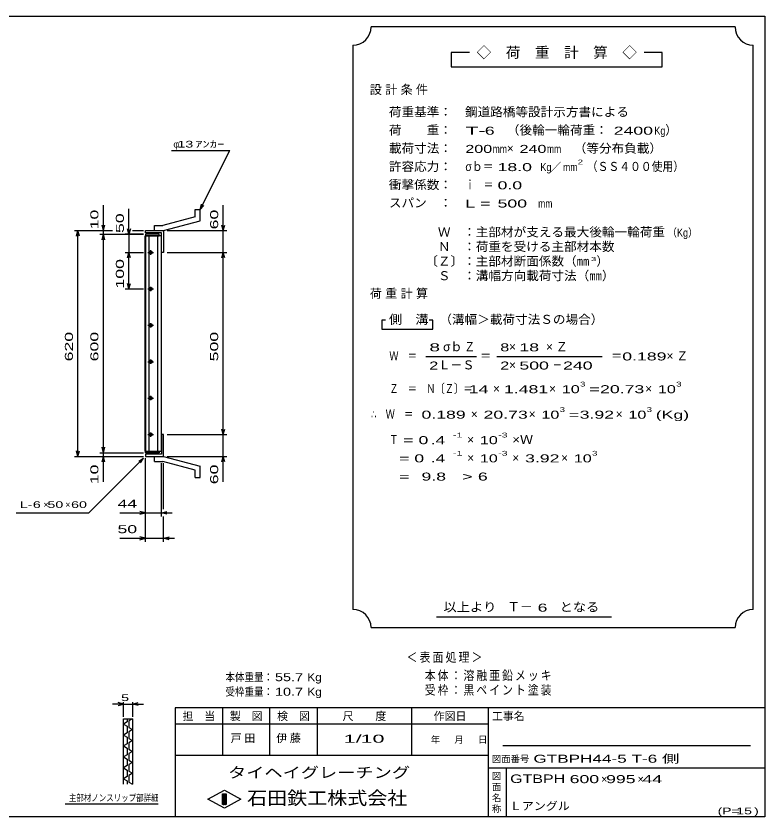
# Model space of a CAD drawing. Units: millimetres, scale not verified. Extents: x -1820 to 1736, y -1282 to 1048.
# Drawn here: x -321 to 1736, y -1152 to 1048 of the extents above; entities that cross this region are included whole.
import ezdxf
from ezdxf.enums import TextEntityAlignment as Align

# ---------------------------------------------------------------- set-up
doc = ezdxf.new("R2010")
doc.units = ezdxf.units.MM
doc.header["$LTSCALE"] = 10
for name, color, linetype, lineweight in [('0_2', 150, 'Continuous', 25), ('16', 3, 'Continuous', 25), ('19', 6, 'Continuous', 25), ('22', 4, 'Continuous', 25), ('24', 2, 'Continuous', 25), ('32', 4, 'Continuous', 25)]:
    doc.layers.add(name, color=color, linetype=linetype, lineweight=lineweight)
doc.styles.add('ベクトル', font='')
doc.styles.get('ベクトル').set_extended_font_data('ベクトル')

msp = doc.modelspace()

# ---------------------------------------------------------------- linework, layer by layer
at = {"layer": '0_2'}
for p, q in [((-1724, 1048.5), (1736, 1048.5)), ((1736, 1048.5), (1736, -1151.5)), ((1736, -851.5), (116, -851.5)), ((116, -851.5), (116, -1151.5)), ((246, -851.5), (246, -981.5)), ((376, -981.5), (376, -851.5)), ((506, -851.5), (506, -981.5)), ((766, -981.5), (766, -851.5)), ((976, -851.5), (976, -1151.5)), ((976, -896.5), (116, -896.5)), ((1696, -956.5), (1016, -956.5)), ((116, -981.5), (976, -981.5)), ((976, -1016.5), (1736, -1016.5)), ((1026, -1151.5), (1026, -1016.5)), ((206, -1102.5), (251, -1077.5)), ((251, -1077.5), (296, -1102.5)), ((246, -1087.5), (256, -1087.5)), ((246, -1117.5), (246, -1087.5)), ((246, -1087.5), (248, -1087.5)), ((248, -1087.5), (248, -1117.5)), ((250, -1117.5), (250, -1087.5)), ((250, -1087.5), (252, -1087.5)), ((252, -1087.5), (252, -1117.5)), ((254, -1117.5), (254, -1087.5)), ((254, -1087.5), (256, -1087.5)), ((256, -1087.5), (256, -1117.5)), ((256, -1087.5), (256, -1117.5)), ((251, -1127.5), (206, -1102.5)), ((256, -1117.5), (246, -1117.5)), ((248, -1117.5), (250, -1117.5)), ((296, -1102.5), (251, -1127.5)), ((252, -1117.5), (254, -1117.5)), ((1736, -1151.5), (-1724, -1151.5))]:
    msp.add_line(p, q, dxfattribs=at)
at = {"layer": '16'}
for p, q in [((33.3, -146.5), (33.3, 444.5)), ((33.3, 444.5), (34, 444.5)), ((72, 449), (34, 449)), ((34, 449), (34, 444.5)), ((34, 444.5), (72, 444.5)), ((34, 444.5), (34, -146.5)), ((78, 444.5), (34, 444.5)), ((43.5, 444.5), (43.5, -146.5)), ((68.5, -146.5), (68.5, 444.5)), ((72, 444.5), (72, 449)), ((78, -146.5), (78, 444.5)), ((40.5, 399), (56.5, 399)), ((50.5, 402), (46.5, 402)), ((46.5, 396), (50.5, 396)), ((48.5, 405), (48.5, 393)), ((40.5, 299), (56.5, 299)), ((50.5, 302), (46.5, 302)), ((46.5, 296), (50.5, 296)), ((48.5, 305), (48.5, 293)), ((40.5, 199), (56.5, 199)), ((50.5, 202), (46.5, 202)), ((48.5, 205), (48.5, 193)), ((46.5, 196), (50.5, 196)), ((40.5, 99), (56.5, 99)), ((50.5, 102), (46.5, 102)), ((46.5, 96), (50.5, 96)), ((48.5, 105), (48.5, 93)), ((50.5, 2), (46.5, 2)), ((48.5, 5), (48.5, -7)), ((40.5, -1), (56.5, -1)), ((46.5, -4), (50.5, -4)), ((40.5, -101), (56.5, -101)), ((50.5, -98), (46.5, -98)), ((46.5, -104), (50.5, -104)), ((48.5, -95), (48.5, -107)), ((34, -146.5), (33.3, -146.5)), ((34, -146.5), (72, -146.5)), ((34, -151), (34, -146.5)), ((34, -146.5), (78, -146.5)), ((72, -151), (34, -151)), ((72, -146.5), (72, -151))]:
    msp.add_line(p, q, dxfattribs=at)
for centre, radius, start, end in [((46.5, 399), 3, 90, 270), ((48.5, 399), 4, 46.6, 133.4), ((48.5, 399), 4, 226.6, 313.4), ((50.5, 399), 3, 270, 90), ((46.5, 299), 3, 90, 270), ((48.5, 299), 4, 46.6, 133.4), ((48.5, 299), 4, 226.6, 313.4), ((50.5, 299), 3, 270, 90), ((46.5, 199), 3, 90, 270), ((48.5, 199), 4, 46.6, 133.4), ((50.5, 199), 3, 270, 90), ((48.5, 199), 4, 226.6, 313.4), ((46.5, 99), 3, 90, 270), ((48.5, 99), 4, 46.6, 133.4), ((48.5, 99), 4, 226.6, 313.4), ((50.5, 99), 3, 270, 90), ((46.5, -1), 3, 90, 270), ((48.5, -1), 4, 46.6, 133.4), ((50.5, -1), 3, 270, 90), ((48.5, -1), 4, 226.6, 313.4), ((46.5, -101), 3, 90, 270), ((48.5, -101), 4, 46.6, 133.4), ((48.5, -101), 4, 226.6, 313.4), ((50.5, -101), 3, 270, 90)]:
    msp.add_arc(centre, radius, start, end, dxfattribs=at)
at = {"layer": '19'}
for p, q in [((171, 517), (185, 517)), ((171, 497), (171, 517)), ((185, 486), (185, 517)), ((171, 497), (82, 473)), ((84, 459), (185, 486)), ((59, 473), (82, 473)), ((59, 459), (59, 473)), ((34, 453), (34, 459)), ((34, 459), (83, 459)), ((78, 453), (34, 453)), ((59, 459), (84, 459)), ((78, 399), (78, 453)), ((83, 459), (84, 458)), ((84, 458), (84, 399)), ((84, 399), (78, 399)), ((84, -101), (78, -101)), ((78, -101), (78, -155)), ((84, -160), (84, -101)), ((34, -155), (34, -161)), ((78, -155), (34, -155)), ((34, -161), (83, -161)), ((59, -161), (84, -161)), ((59, -175), (59, -161)), ((59, -175), (82, -175)), ((171, -199), (82, -175)), ((83, -161), (84, -160)), ((84, -161), (185, -188)), ((185, -219), (185, -188)), ((171, -219), (171, -199)), ((171, -219), (185, -219))]:
    msp.add_line(p, q, dxfattribs=at)
at = {"layer": '22'}
for p, q in [((106, 679), (266, 679)), ((185, 517), (266, 679)), ((-81, 459), (-81, 529)), ((185, 517), (188, 531.6)), ((185, 517), (195, 528)), ((248, 459), (248, 529)), ((-11, 449), (-11, 519)), ((-81, 459), (-85, 474)), ((-81, 459), (-77, 474)), ((-11, 449), (-15, 464)), ((-7, 464), (-11, 449)), ((248, 459), (244, 474)), ((248, 459), (252, 474)), ((-161, 459), (-56, 459)), ((-155, 444), (-151, 459)), ((-147, 444), (-151, 459)), ((-151, -161), (-151, 459)), ((-91, 459), (-56, 459)), ((-91, 449), (29, 449)), ((-85, 434), (-81, 449)), ((-81, 449), (-81, 459)), ((-77, 434), (-81, 449)), ((-81, -151), (-81, 449)), ((29, 449), (-21, 449)), ((-11, 449), (-11, 399)), ((-1, 459), (29, 459)), ((-1, 459), (29, 459)), ((94, 459), (258, 459)), ((248, 399), (248, 459)), ((-21, 399), (29, 399)), ((-15, 384), (-11, 399)), ((-7, 384), (-11, 399)), ((-11, 299), (-11, 399)), ((94, 399), (258, 399)), ((244, 384), (248, 399)), ((252, 384), (248, 399)), ((248, -101), (248, 399)), ((-11, 299), (-15, 314)), ((-11, 299), (-7, 314)), ((-21, 299), (29, 299)), ((248, -101), (244, -86)), ((248, -101), (252, -86)), ((94, -101), (258, -101)), ((248, -161), (248, -101)), ((-151, -161), (-155, -146)), ((-151, -161), (-147, -146)), ((-91, -151), (29, -151)), ((-81, -151), (-85, -136)), ((-81, -151), (-77, -136)), ((-81, -161), (-81, -151)), ((-161, -161), (29, -161)), ((-121, -316), (29, -166)), ((-91, -161), (29, -161)), ((-85, -176), (-81, -161)), ((-77, -176), (-81, -161)), ((-81, -231), (-81, -161)), ((16, -174), (29, -166)), ((21, -179), (29, -166)), ((34, -326), (34, -166)), ((34, -396), (34, -166)), ((94, -161), (258, -161)), ((244, -176), (248, -161)), ((252, -176), (248, -161)), ((248, -231), (248, -161)), ((78, -326), (78, -180)), ((84, -306), (84, -180)), ((-321, -316), (-121, -316)), ((-36, -316), (34, -316)), ((34, -316), (19, -312)), ((19, -320), (34, -316)), ((34, -316), (78, -316)), ((78, -316), (93, -312)), ((93, -320), (78, -316)), ((78, -316), (108, -316)), ((84, -396), (84, -326)), ((-36, -386), (34, -386)), ((34, -386), (19, -382)), ((19, -390), (34, -386)), ((34, -386), (84, -386)), ((84, -386), (99, -382)), ((99, -390), (84, -386)), ((84, -386), (114, -386))]:
    msp.add_line(p, q, dxfattribs=at)
at = {"layer": '24', "color": 4}
for p, q in [((1654, 1018.5), (654, 1018.5)), ((604, 968.5), (604, -581.5)), ((1704, -581.5), (1704, 968.5)), ((924, 948.5), (874, 948.5)), ((874, 948.5), (874, 908.5)), ((1454, 948.5), (1404, 948.5)), ((1454, 908.5), (1454, 948.5)), ((874, 908.5), (1454, 908.5)), ((694, 213.5), (684, 213.5)), ((684, 213.5), (684, 188.5)), ((824, 213.5), (814, 213.5)), ((824, 188.5), (824, 213.5)), ((684, 188.5), (824, 188.5)), ((804, 113.5), (944, 113.5)), ((999, 113.5), (1289, 113.5)), ((834, -601.5), (1314, -601.5)), ((654, -631.5), (1654, -631.5))]:
    msp.add_line(p, q, dxfattribs=at)
for centre, start, end in [((604, 1018.5), 270, 0), ((1704, 1018.5), 180, 270), ((604, -631.5), 0, 90), ((1704, -631.5), 90, 180)]:
    msp.add_arc(centre, 50, start, end, dxfattribs=at)
at = {"layer": '32'}
for p, q in [((-26, -841.5), (-56, -841.5)), ((-26, -841.5), (-41, -837.5)), ((-41, -845.5), (-26, -841.5)), ((-26, -876.5), (-26, -836.5)), ((-26, -841.5), (-1, -841.5)), ((-1, -836.5), (-1, -876.5)), ((-1, -841.5), (14, -837.5)), ((14, -845.5), (-1, -841.5)), ((-1, -841.5), (29, -841.5)), ((-26, -881.5), (-1, -881.5)), ((-26, -1061.5), (-26, -881.5)), ((-16, -890.5), (-26, -896.5)), ((-26, -896.5), (-16, -902.5)), ((-16, -881.5), (-16, -890.5)), ((-1, -881.5), (-11, -887.5)), ((-11, -887.5), (-11, -905.5)), ((-1, -881.5), (-1, -1061.5)), ((-16, -920.5), (-26, -926.5)), ((-16, -902.5), (-16, -920.5)), ((-11, -905.5), (-1, -911.5)), ((-1, -911.5), (-11, -917.5)), ((-11, -917.5), (-11, -935.5)), ((-26, -926.5), (-16, -932.5)), ((-16, -932.5), (-16, -950.5)), ((-11, -935.5), (-1, -941.5)), ((-1, -941.5), (-11, -947.5)), ((-16, -950.5), (-26, -956.5)), ((-26, -956.5), (-16, -962.5)), ((-16, -962.5), (-16, -980.5)), ((-11, -947.5), (-11, -965.5)), ((-11, -965.5), (-1, -971.5)), ((-16, -980.5), (-26, -986.5)), ((-26, -986.5), (-16, -992.5)), ((-1, -971.5), (-11, -977.5)), ((-11, -977.5), (-11, -995.5)), ((-16, -1010.5), (-26, -1016.5)), ((-16, -992.5), (-16, -1010.5)), ((-11, -995.5), (-1, -1001.5)), ((-1, -1001.5), (-11, -1007.5)), ((-11, -1007.5), (-11, -1025.5)), ((-26, -1016.5), (-16, -1022.5)), ((-16, -1022.5), (-16, -1040.5)), ((-11, -1025.5), (-1, -1031.5)), ((-1, -1031.5), (-11, -1037.5)), ((-16, -1040.5), (-26, -1046.5)), ((-26, -1046.5), (-16, -1052.5)), ((-16, -1052.5), (-16, -1061.5)), ((-11, -1037.5), (-11, -1055.5)), ((-11, -1055.5), (-1, -1061.5)), ((69, -1116.5), (-186, -1116.5))]:
    msp.add_line(p, q, dxfattribs=at)

# ---------------------------------------------------------------- texts
at = {"layer": '0_2', "style": 'ベクトル'}
for s, height, p in [('担\u3000当', 21.99, (136, -874.5)), ('製\u3000図', 21.99, (266, -874.5)), ('検\u3000図', 21.99, (396, -874.5)), ('尺\u3000\u3000度', 21.99, (576, -874.5)), ('作図日', 21.99, (826, -874.5)), ('工事名', 21.99, (986, -874.5)), ('年', 18.3, (818, -939)), ('月', 18.3, (883, -939)), ('日', 18.3, (948, -939)), ('図面番号', 18.33, (986, -992)), ('図', 18.3, (986, -1039)), ('面', 18.3, (986, -1069)), ('名', 18.3, (986, -1099)), ('称', 18.3, (986, -1129))]:
    msp.add_text(s, height=height, dxfattribs=at).set_placement(p, align=Align.MIDDLE_LEFT)
at = {"layer": '0_2', "color": 222, "style": 'ベクトル'}
for s, height, width, p in [('タイヘイグレーチング', 29.33, 1.25, (261, -1029.5)), ('石田鉄工株式会社', 36.66, 1.1, (313.5, -1099.5))]:
    msp.add_text(s, height=height, dxfattribs=dict(at, width=width)).set_placement(p, align=Align.MIDDLE_LEFT)
at = {"layer": '22', "color": 2, "style": 'ベクトル'}
for s, height, width, p in [(' 13 ', 18.33, 1.6, (111, 696.5)), ('ｱﾝｶｰ', 18.33, 1.6, (171, 696.5)), ('L-', 18.33, 1.6, (-311, -293.5)), (' 6 ', 18.33, 1.6, (-286, -293.5)), (' 50 ', 18.33, 1.6, (-246, -293.5)), (' 60 ', 18.33, 1.6, (-181, -293.5)), (' 44 ', 21.99, 1.65, (-56, -291)), (' 50 ', 21.99, 1.65, (-56, -361)), ('本体重量：', 21.99, 0.85, (254, -767.5)), (' 55.7', 21.99, 1.35, (379, -767.5)), ('Kg', 21.99, 1.1, (479, -767.5)), ('受枠重量：', 21.99, 0.85, (254, -807.5)), (' 10.7', 21.99, 1.35, (379, -807.5)), ('Kg', 21.99, 1.1, (479, -807.5)), ('1/', 21.99, 2, (579, -936.5)), (' 10 ', 21.99, 2, (609, -936.5)), ('GTBPH44-5 T-6 側                    ', 21.99, 1.6, (1100, -991.5)), ('GTBPH', 23.46, 1.4, (1036, -1046.5)), (' 600 ', 21.99, 1.65, (1186, -1047.5)), (' 995 ', 21.99, 1.65, (1286, -1047.5)), (' 44 ', 21.99, 1.65, (1386, -1047.5)), ('Ｌアングル', 21.99, 1.1, (1035, -1121.5)), ('(P=', 18.33, 1.55, (1606, -1135)), (' 15 ', 18.33, 1.6, (1646, -1135)), (')', 18.3, 1.6, (1706, -1135))]:
    msp.add_text(s, height=height, dxfattribs=dict(at, width=width)).set_placement(p, align=Align.MIDDLE_LEFT)
for s, height, p in [('φ', 18.3, (111, 696.5)), ('×', 18.3, (-246, -293.5)), ('×', 18.3, (-186, -293.5)), ('×', 22, (1286, -1047.5)), ('×', 22, (1386, -1047.5))]:
    msp.add_text(s, height=height, dxfattribs=at).set_placement(p, align=Align.MIDDLE_LEFT)
at = {"layer": '22', "color": 2, "style": 'ベクトル', "width": 1.65}
for s, p in [(' 10 ', (-106, 449)), (' 60 ', (223, 449)), (' 50 ', (-36, 439)), (' 100 ', (-36, 286.5)), (' 620 ', (-176, 86.5)), (' 600 ', (-106, 86.5)), (' 500 ', (223, 86.5)), (' 10 ', (-106, -251)), (' 60 ', (223, -251))]:
    msp.add_text(s, height=21.99, rotation=90, dxfattribs=at).set_placement(p, align=Align.MIDDLE_LEFT)
at = {"layer": '22', "color": 2, "attachment_point": 4, "style": 'ベクトル'}
for s, insert, char_height in [('\\T1.2;\\W0.85;＜表面処理＞', (751.5, -714), 25.66), ('\\T1.19;\\W0.85;本体：溶融亜鉛メッキ', (801.5, -764), 25.66), ('\\T1.19;\\W0.85;受枠：黒ペイント塗装', (801.5, -804), 25.66), ('\\T1.25;戸田\u3000', (268.5, -936.5), 21.99), ('\\T1.25;伊藤\u3000', (393.5, -936.5), 21.99)]:
    msp.add_mtext(s, dxfattribs=dict(at, insert=insert, char_height=char_height))
at = {"layer": '24', "style": 'ベクトル'}
for s, height, p in [('◇\u3000荷\u3000重\u3000計\u3000算\u3000◇', 29.33, (944, 948.5)), ('）', 24.2, (1462, 735)), ('×', 24.2, (1027, 685)), ('／', 22, (1146.5, 633.5)), ('）', 24.2, (1273, 375)), ('σｂ', 24.19, (852, 140)), ('×', 24.2, (1033, 140)), ('Ｌ－Ｓ', 24.19, (839, 90)), ('×', 24.2, (1033, 90)), ('×', 24.2, (989, 25)), ('×', 24.2, (1143, 25)), ('×', 24.2, (1407, 25)), ('×', 24.2, (928, -45)), ('×', 24.2, (1087, -45)), ('×', 24.2, (1326, -45)), ('×', 24.2, (918, -115)), ('×', 24.2, (918, -165)), ('×', 24.2, (1042, -165)), ('×', 24.2, (1176, -165)), ('Ｔ－', 25.66, (1028, -574))]:
    msp.add_text(s, height=height, dxfattribs=at).set_placement(p, align=Align.MIDDLE_LEFT)
for s, height, width, p in [('荷重基準：\u3000', 24.19, 1.05, (703, 785)), ('鋼道路橋等設計示方書による', 24.19, 1.05, (912, 785)), ('荷\u3000\u3000重：\u3000', 24.19, 1.05, (703, 735)), ('（後輪一輪荷重：', 24.19, 1.05, (1027, 735)), ('T-', 21.99, 2, (913, 733.5)), (' 6 ', 21.99, 1.65, (953, 733.5)), (' 2400', 21.99, 1.65, (1307, 733.5)), ('Kg', 21.99, 0.85, (1432, 733.5)), ('載荷寸法：\u3000', 24.19, 1.05, (703, 685)), ('200', 21.99, 1.5, (913, 683.5)), ('mm', 21.99, 0.8, (988, 683.5)), ('240', 21.99, 1.5, (1062, 683.5)), ('mm', 21.99, 0.8, (1137, 683.5)), ('\u3000（等分布負載）', 24.19, 1.05, (1176, 685)), ('許容応力：\u3000', 24.19, 1.05, (703, 635)), ('σｂ＝', 24.19, 0.9, (913, 635)), (' 18.0', 21.99, 1.65, (988, 633.5)), ('Kg', 21.99, 0.85, (1119, 633.5)), ('mm', 21.99, 0.8, (1181.5, 633.5)), ('2', 13.2, 1.5, (1221.5, 647.5)), ('（ＳＳ４００使用）', 24.19, 0.9, (1246.5, 635)), ('衝撃係数：\u3000', 24.19, 1.05, (703, 585)), ('ｉ\u3000＝', 24.19, 0.75, (913, 585)), (' 0.0', 21.99, 1.65, (988, 583.5)), ('スパン\u3000：\u3000', 24.19, 1.05, (703, 535)), ('L =', 21.99, 1.65, (913, 533.5)), (' 500 ', 21.99, 1.65, (988, 533.5)), ('mm', 21.99, 0.8, (1113, 533.5)), ('\u3000Ｗ\u3000：主部材が支える最大後輪一輪荷重', 24.19, 1.05, (803, 455)), ('（Kg）', 21.99, 0.85, (1468, 453.5)), ('\u3000Ｎ\u3000：荷重を受ける主部材本数', 24.19, 1.05, (803, 415)), ('〔Ｚ〕：主部材断面係数（㎜', 24.19, 1.05, (803, 375)), ('3', 11, 1.8, (1258, 381)), ('\u3000Ｓ\u3000：溝幅方向載荷寸法（㎜）', 24.19, 1.05, (803, 335)), ('側\u3000溝', 24.19, 1.1, (703, 215)), ('\u3000（溝幅＞載荷寸法Ｓの場合）', 24.19, 1.05, (807, 215)), ('8', 22, 1.8, (814, 138.5)), ('Ｚ', 24.2, 0.9, (910, 140)), ('8', 22, 1.5, (1009, 138.5)), (' 18 ', 21.99, 1.65, (1048, 138.5)), ('Ｗ\u3000＝', 24.19, 0.75, (704, 115)), ('＝', 24.2, 0.9, (954, 115)), ('＝', 24.2, 0.9, (1314, 115)), ('0.189', 21.99, 1.65, (1344, 113.5)), ('2', 22, 1.5, (814, 88.5)), ('2', 22, 1.5, (1009, 88.5)), (' 500 ', 21.99, 1.65, (1048, 88.5)), ('－', 24.2, 0.75, (1153, 90)), (' 240 ', 21.99, 1.65, (1168, 88.5)), ('3', 13.2, 1.5, (1228, 37.5)), ('3', 13.2, 1.5, (1492, 37.5)), ('Ｚ\u3000＝\u3000Ｎ〔Ｚ〕＝', 24.19, 0.75, (704, 25)), (' 14 ', 21.99, 1.65, (909, 23.5)), ('1.481', 21.99, 1.65, (1019, 23.5)), ('10', 21.99, 1.5, (1178, 23.5)), ('=', 22, 1.7, (1253, 23.5)), ('20.73', 21.99, 1.65, (1283, 23.5)), ('10', 21.99, 1.5, (1442, 23.5)), ('∴\u3000Ｗ\u3000＝', 24.19, 0.75, (654, -45)), (' 0.189', 21.99, 1.65, (779, -46.5)), ('20.73', 21.99, 1.65, (963, -46.5)), ('10', 21.99, 1.5, (1122, -46.5)), ('3', 13.2, 1.5, (1172, -32.5)), ('=', 22, 1.7, (1197, -46.5)), ('3.92', 21.99, 1.65, (1227, -46.5)), ('10', 21.99, 1.5, (1361, -46.5)), ('3', 13.2, 1.5, (1411, -32.5)), ('(Kg)', 21.99, 1.65, (1436, -46.5)), ('Ｔ', 24.2, 0.75, (704, -115)), (' = 0', 21.99, 1.65, (729, -116.5)), (' .4 ', 21.99, 1.65, (804, -116.5)), ('-1', 13.2, 1.65, (879, -102.5)), ('10', 21.99, 1.5, (953, -116.5)), ('-3', 13.2, 1.65, (1003, -102.5)), ('×Ｗ', 24.19, 1.1, (1042, -115)), ('-1', 13.2, 1.65, (879, -152.5)), ('-3', 13.2, 1.65, (1003, -152.5)), ('3', 13.2, 1.5, (1261, -152.5)), ('  = 0', 21.99, 1.65, (704, -166.5)), (' .4 ', 21.99, 1.65, (804, -166.5)), ('10', 21.99, 1.5, (953, -166.5)), ('3.92', 21.99, 1.65, (1077, -166.5)), ('10', 21.99, 1.5, (1211, -166.5)), ('  =', 21.99, 1.65, (704, -216.5)), (' 9.8', 21.99, 1.65, (779, -216.5)), ('>', 22, 1.7, (904, -216.5)), (' 6 ', 21.99, 1.65, (934, -216.5)), ('以上より\u3000', 24.19, 1.1, (853, -575)), (' 6 ', 21.99, 1.65, (1098, -576.5)), ('となる', 24.19, 1.1, (1172, -575))]:
    msp.add_text(s, height=height, dxfattribs=dict(at, width=width)).set_placement(p, align=Align.MIDDLE_LEFT)
at = {"layer": '24', "char_height": 24.19, "attachment_point": 4, "style": 'ベクトル'}
for s, insert in [('\\T1.28;設計条件', (650.5, 845)), ('\\T1.28;荷重計算', (650.5, 285)), ('\\T1.42;×Ｚ', (1134.5, 140)), ('\\T1.42;×Ｚ', (1465.5, 115))]:
    msp.add_mtext(s, dxfattribs=dict(at, insert=insert))
at = {"layer": '32', "color": 2, "style": 'ベクトル'}
for s, width, p in [(' 5 ', 1.6, (-43.5, -824)), ('主部材ノンスリップ部詳細', 0.8, (-176, -1099))]:
    msp.add_text(s, height=18.33, dxfattribs=dict(at, width=width)).set_placement(p, align=Align.MIDDLE_LEFT)

doc.saveas('drawing.dxf')
